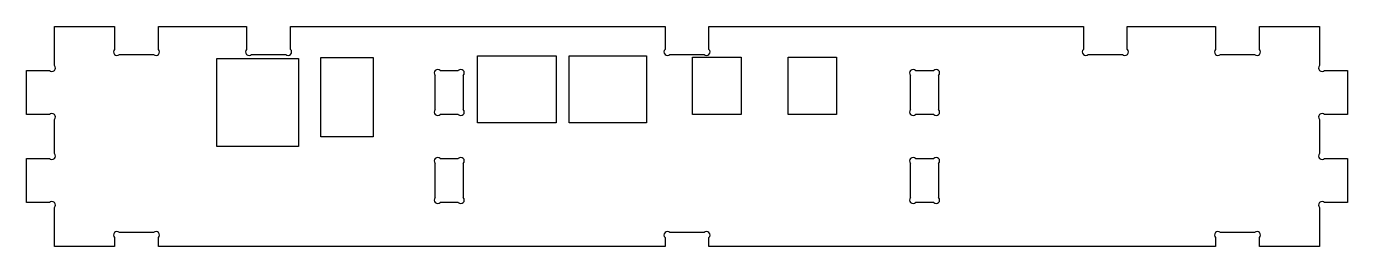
# Model space of a CAD drawing. Extents: x -11.8 to 0, y -0.4 to 1.6.
import ezdxf

# ---------------------------------------------------------------- set-up
doc = ezdxf.new("R2010")
doc.units = 0
doc.layers.get('0').update_dxf_attribs({"linetype": 'CONTINUOUS'})

msp = doc.modelspace()

# ---------------------------------------------------------------- linework, layer by layer
at = {"color": 7, "linetype": 'CONTINUOUS'}
for p, q in [((-11.561, 1.225), (-11.561, 1.575)), ((-11.561, 1.575), (-11.024, 1.575)), ((-11.024, 1.575), (-11.024, 1.369)), ((-10.63, 1.369), (-10.63, 1.575)), ((-10.63, 1.575), (-9.843, 1.575)), ((-9.843, 1.575), (-9.843, 1.369)), ((-9.449, 1.369), (-9.449, 1.575)), ((-9.449, 1.575), (-6.102, 1.575)), ((-6.102, 1.575), (-6.102, 1.369)), ((-5.709, 1.369), (-5.709, 1.575)), ((-5.709, 1.575), (-2.362, 1.575)), ((-2.362, 1.575), (-2.362, 1.369)), ((-1.969, 1.369), (-1.969, 1.575)), ((-1.969, 1.575), (-1.181, 1.575)), ((-1.181, 1.575), (-1.181, 1.369)), ((-0.787, 1.369), (-0.787, 1.575)), ((-0.787, 1.575), (-0.25, 1.575)), ((-0.25, 1.575), (-0.25, 1.225)), ((-10.979, 1.325), (-10.674, 1.325)), ((-9.798, 1.325), (-9.493, 1.325)), ((-7.777, 1.313), (-7.075, 1.313)), ((-7.777, 0.713), (-7.777, 1.313)), ((-7.075, 1.313), (-7.075, 0.713)), ((-6.959, 1.313), (-6.267, 1.313)), ((-6.959, 0.713), (-6.959, 1.313)), ((-6.267, 1.313), (-6.267, 0.713)), ((-6.058, 1.325), (-5.753, 1.325)), ((-2.318, 1.325), (-2.013, 1.325)), ((-1.137, 1.325), (-0.832, 1.325)), ((-11.811, 0.787), (-11.811, 1.181)), ((-11.811, 1.181), (-11.605, 1.181)), ((-10.108, 1.289), (-9.38, 1.289)), ((-10.108, 0.5), (-10.108, 1.289)), ((-9.38, 1.289), (-9.38, 0.5)), ((-9.18, 1.296), (-8.71, 1.296)), ((-9.18, 0.589), (-9.18, 1.296)), ((-8.71, 1.296), (-8.71, 0.589)), ((-8.112, 1.181), (-7.95, 1.181)), ((-5.857, 1.299), (-5.422, 1.299)), ((-5.857, 0.786), (-5.857, 1.299)), ((-5.422, 1.299), (-5.422, 0.786)), ((-5.002, 1.299), (-4.568, 1.299)), ((-5.002, 0.786), (-5.002, 1.299)), ((-4.568, 1.299), (-4.568, 0.786)), ((-3.862, 1.181), (-3.7, 1.181)), ((-0.206, 1.181), (0, 1.181)), ((0, 1.181), (0, 0.787)), ((-8.156, 0.832), (-8.156, 1.137)), ((-7.906, 1.137), (-7.906, 0.832)), ((-3.906, 0.832), (-3.906, 1.137)), ((-3.656, 1.137), (-3.656, 0.832)), ((-11.605, 0.787), (-11.811, 0.787)), ((-11.561, 0.438), (-11.561, 0.743)), ((-7.95, 0.787), (-8.112, 0.787)), ((-7.075, 0.713), (-7.777, 0.713)), ((-6.267, 0.713), (-6.959, 0.713)), ((-5.422, 0.786), (-5.857, 0.786)), ((-4.568, 0.786), (-5.002, 0.786)), ((-3.7, 0.787), (-3.862, 0.787)), ((-0.25, 0.743), (-0.25, 0.438)), ((0, 0.787), (-0.206, 0.787)), ((-9.38, 0.5), (-10.108, 0.5)), ((-8.71, 0.589), (-9.18, 0.589)), ((-11.811, 0), (-11.811, 0.394)), ((-11.811, 0.394), (-11.605, 0.394)), ((-8.112, 0.394), (-7.95, 0.394)), ((-3.862, 0.394), (-3.7, 0.394)), ((-0.206, 0.394), (0, 0.394)), ((0, 0.394), (0, 0)), ((-8.156, 0.044), (-8.156, 0.35)), ((-7.906, 0.35), (-7.906, 0.044)), ((-3.906, 0.044), (-3.906, 0.35)), ((-3.656, 0.35), (-3.656, 0.044)), ((-11.605, 0), (-11.811, 0)), ((-7.95, 0), (-8.112, 0)), ((-3.7, 0), (-3.862, 0)), ((0, 0), (-0.206, 0)), ((-11.561, -0.394), (-11.561, -0.044)), ((-0.25, -0.044), (-0.25, -0.394)), ((-11.024, -0.313), (-11.024, -0.394)), ((-10.674, -0.269), (-10.979, -0.269)), ((-10.63, -0.394), (-10.63, -0.313)), ((-6.102, -0.313), (-6.102, -0.394)), ((-5.753, -0.269), (-6.058, -0.269)), ((-5.709, -0.394), (-5.709, -0.313)), ((-1.181, -0.313), (-1.181, -0.394)), ((-0.832, -0.269), (-1.137, -0.269)), ((-0.787, -0.394), (-0.787, -0.313)), ((-11.024, -0.394), (-11.561, -0.394)), ((-6.102, -0.394), (-10.63, -0.394)), ((-1.181, -0.394), (-5.709, -0.394)), ((-0.25, -0.394), (-0.787, -0.394))]:
    msp.add_line(p, q, dxfattribs=at)
for centre, radius, start, end in [((-11.002, 1.347), 0.0312, 135, 315), ((-10.652, 1.347), 0.0312, 225, 45), ((-9.82, 1.347), 0.0313, 135, 315), ((-9.471, 1.347), 0.0312, 225, 45), ((-6.08, 1.347), 0.0313, 135, 315), ((-5.731, 1.347), 0.0313, 225, 45), ((-2.34, 1.347), 0.0313, 135, 315), ((-1.991, 1.347), 0.0313, 225, 45), ((-1.159, 1.347), 0.0313, 135, 315), ((-0.809, 1.347), 0.0312, 225, 45), ((-11.583, 1.203), 0.0312, 225, 45), ((-8.134, 1.159), 0.0313, 45, 225), ((-7.928, 1.159), 0.0313, 315, 135), ((-3.884, 1.159), 0.0312, 45, 225), ((-3.678, 1.159), 0.0313, 315, 135), ((-0.228, 1.203), 0.0313, 135, 315), ((-8.134, 0.809), 0.0313, 135, 315), ((-7.928, 0.809), 0.0313, 225, 45), ((-3.884, 0.809), 0.0312, 135, 315), ((-3.678, 0.809), 0.0312, 225, 45), ((-11.583, 0.765), 0.0313, 315, 135), ((-0.228, 0.765), 0.0313, 45, 225), ((-11.583, 0.416), 0.0312, 225, 45), ((-8.134, 0.372), 0.0312, 45, 225), ((-7.928, 0.372), 0.0313, 315, 135), ((-3.884, 0.372), 0.0312, 45, 225), ((-3.678, 0.372), 0.0313, 315, 135), ((-0.228, 0.416), 0.0313, 135, 315), ((-11.583, -0.022), 0.0313, 315, 135), ((-8.134, 0.022), 0.0312, 135, 315), ((-7.928, 0.022), 0.0312, 225, 45), ((-3.884, 0.022), 0.0312, 135, 315), ((-3.678, 0.022), 0.0312, 225, 45), ((-0.228, -0.022), 0.0312, 45, 225), ((-11.002, -0.291), 0.0312, 45, 225), ((-10.652, -0.291), 0.0313, 315, 135), ((-6.08, -0.291), 0.0312, 45, 225), ((-5.731, -0.291), 0.0313, 315, 135), ((-1.159, -0.291), 0.0313, 45, 225), ((-0.809, -0.291), 0.0312, 315, 135)]:
    msp.add_arc(centre, radius, start, end, dxfattribs=at)

doc.saveas('drawing.dxf')
